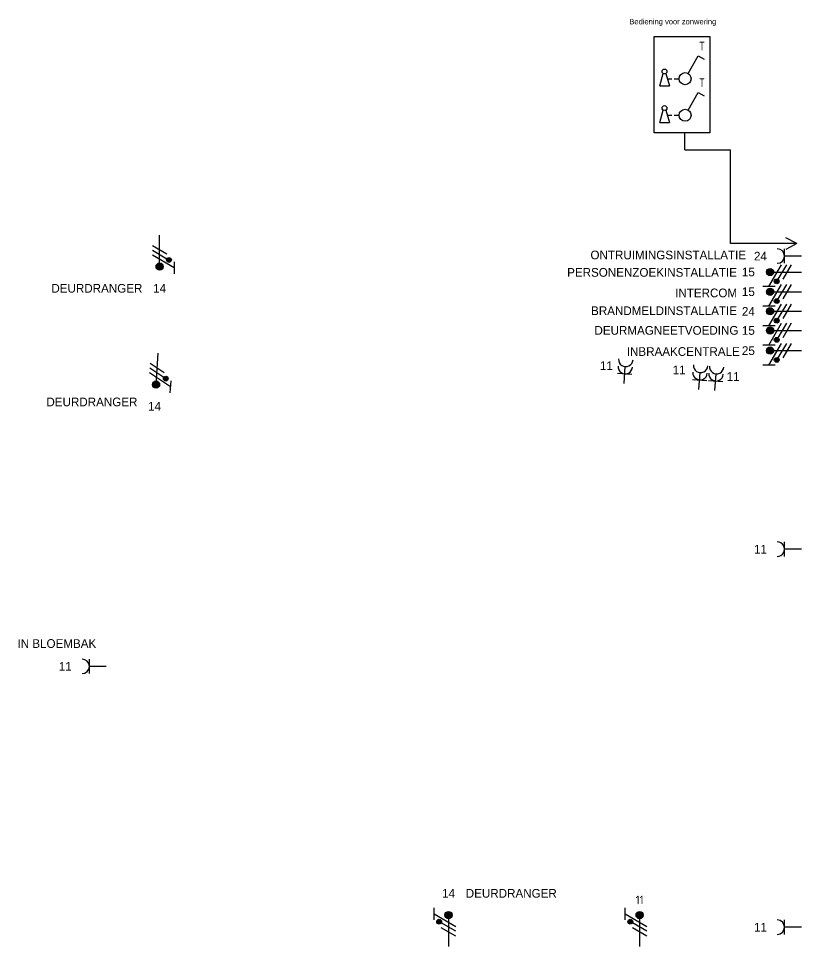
# Model space of a CAD drawing. Header units: millimetres. Extents: x -3262 to 234675, y 0 to 85156.
# Drawn here: x 73605 to 89823, y 58639 to 77858 of the extents above; entities that cross this region are included whole.
import ezdxf
from ezdxf.enums import TextEntityAlignment as Align

# ---------------------------------------------------------------- set-up
doc = ezdxf.new("R2010")
doc.units = ezdxf.units.MM
doc.header["$LTSCALE"] = 100
doc.layers.get('0').update_dxf_attribs({"linetype": 'CONTINUOUS'})
doc.layers.add('EL6222--', color=3, linetype='CONTINUOUS')
doc.layers.add('EL6223--', color=3, linetype='CONTINUOUS')
doc.styles.add('buro-018', font='BUROFONT.shx', dxfattribs={"height": 180})
doc.styles.add('STABICAD-018', font='ISOCP.SHX', dxfattribs={"height": 180})

# ---------------------------------------------------------------- blocks, each defined once
blk = doc.blocks.new('E00078')
at = {"color": 0, "linetype": 'Continuous'}
for p, q in [((-3, 6.48), (-3, 8.98)), ((-3, 7.73), (1.5, 5.13)), ((1.5, 4.13), (-1.5, 5.87)), ((0, 7.5), (0, 1)), ((1.5, 3.13), (-1.5, 4.87))]:
    blk.add_line(p, q, dxfattribs=at)
at = {"color": 0, "const_width": 0.75}
blk.add_lwpolyline([(-0.38, 7.5, 1), (0.38, 7.5, 1)], format="xyb", close=True, dxfattribs=at)
at = {"color": 0, "linetype": 'Continuous', "const_width": 0.5}
blk.add_lwpolyline([(-2.18, 6.12, 1), (-1.68, 6.12, 1)], format="xyb", close=True, dxfattribs=at)
at = {"color": 0, "linetype": 'Continuous'}
for centre, radius in [((0, 7.5), 0.75), ((-1.93, 6.12), 0.5)]:
    blk.add_circle(centre, radius, dxfattribs=at)
at = {"color": 0, "linetype": 'Continuous', "style": 'buro-018'}
for tag, p in [('PANEL', (0, 14)), ('CIRCUIT', (0, 11)), ('SUBCIRCUIT', (4.5, 11))]:
    blk.add_attdef(tag, text='', height=1.8, dxfattribs=at).set_placement(p, align=Align.MIDDLE)
at = {"color": 0, "linetype": 'Continuous', "style": 'buro-018', "flags": 1}
for tag, p in [('POWERCODE', (13, 11)), ('ARTICLECODE', (0, 0))]:
    blk.add_attdef(tag, text='', height=1.8, dxfattribs=at).set_placement(p, align=Align.MIDDLE)
blk = doc.blocks.new('111304A')
at = {"color": 0, "linetype": 'Continuous'}
for p, q in [((0, 1), (0, 4.5)), ((-1.5, 3), (1.5, 3))]:
    blk.add_line(p, q, dxfattribs=at)
for centre in [(0, 6), (0, 4.5)]:
    blk.add_arc(centre, 1.5, 180, 0, dxfattribs=at)
at = {"color": 0, "linetype": 'Continuous', "style": 'buro-018'}
for tag, p in [('PANEL', (0, 11.5)), ('CIRCUIT', (0, 8.5)), ('SUBCIRCUIT', (4.5, 8.5))]:
    blk.add_attdef(tag, text='', height=1.8, dxfattribs=at).set_placement(p, align=Align.MIDDLE)
at = {"color": 0, "linetype": 'Continuous', "style": 'buro-018', "flags": 1}
for tag, p in [('POWERCODE', (13, 8.5)), ('ARTICLECODE', (0, 0))]:
    blk.add_attdef(tag, text='', height=1.8, dxfattribs=at).set_placement(p, align=Align.MIDDLE)
blk = doc.blocks.new('111304')
at = {"color": 0, "linetype": 'Continuous'}
for p, q in [((-1.5, 4.5), (1.5, 4.5)), ((0, 1), (0, 4.5))]:
    blk.add_line(p, q, dxfattribs=at)
blk.add_arc((0, 6), 1.5, 180, 0, dxfattribs=at)
at = {"color": 0, "linetype": 'Continuous', "style": 'buro-018'}
for tag, p in [('PANEL', (0, 11.5)), ('CIRCUIT', (0, 8.5)), ('SUBCIRCUIT', (4.5, 8.5))]:
    blk.add_attdef(tag, text='', height=1.8, dxfattribs=at).set_placement(p, align=Align.MIDDLE)
at = {"color": 0, "linetype": 'Continuous', "style": 'buro-018', "flags": 1}
for tag, p in [('POWERCODE', (13, 8.5)), ('ARTICLECODE', (0, 0))]:
    blk.add_attdef(tag, text='', height=1.8, dxfattribs=at).set_placement(p, align=Align.MIDDLE)
blk = doc.blocks.new('1114A6')
at = {"color": 0, "linetype": 'Continuous'}
for p, q in [((-5.25, 0.75), (-4.51, 3.33)), ((-3.99, 3.33), (-3.25, 0.75)), ((-3.68, 2.25), (-2.75, 2.25)), ((-2.25, 2.25), (-1.25, 2.25)), ((-5.25, 0.75), (-3.25, 0.75))]:
    blk.add_line(p, q, dxfattribs=at)
blk.add_circle((-4.25, 3.75), 0.5, dxfattribs=at)
blk = doc.blocks.new('*U92')
at = {"color": 0, "linetype": 'Continuous'}
for p, q in [((0.62, 3.33), (2.74, 7)), ((2.74, 7), (3.95, 6.3))]:
    blk.add_line(p, q, dxfattribs=at)
blk.add_circle((0, 2.25), 1.25, dxfattribs=at)
blk.add_blockref('1114A6', (0, 0), dxfattribs=at)
at = {"color": 0, "linetype": 'Continuous', "style": 'STABICAD-018'}
for tag, p in [('SWITCHCODE', (3.36, 9)), ('ARTICLECODE', (0, 0))]:
    blk.add_attdef(tag, text='', height=1.8, dxfattribs=at).set_placement(p, align=Align.MIDDLE)

msp = doc.modelspace()

# ---------------------------------------------------------------- linework, layer by layer
at = {"layer": 'EL6223--'}
for p, q in [((87404, 75138, 2730), (88354, 75138, 2730)), ((89728, 73196, 2730), (89501, 73315, 2730)), ((89728, 73196, 2730), (88354, 73196, 2730)), ((89728, 73196, 2730), (89501, 73077, 2730))]:
    msp.add_line(p, q, dxfattribs=at)
at = {"layer": 'EL6223--', "elevation": 2730}
msp.add_lwpolyline([(87924, 75492), (86774, 75492), (86774, 77483), (87924, 77483)], close=True, dxfattribs=at)
for points in [[(87404, 75138), (87404, 75488)], [(88354, 73196), (88354, 75138)]]:
    msp.add_lwpolyline(points, dxfattribs=at)

# ---------------------------------------------------------------- block references
at = {"layer": 'EL6222--', "linetype": 'Continuous'}
ref = msp.add_blockref('E00078', (76528, 73470), dxfattribs=dict(at, xscale=100, yscale=100, zscale=100, rotation=180))
ref.add_attrib('CIRCUIT', '14', dxfattribs={"layer": '0', "color": 1, "linetype": 'ByBlock', "height": 180, "style": 'buro-018'}).set_placement((76528, 72270), align=Align.MIDDLE)
ref.add_attrib('POWERCODE', 'DEURDRANGER', dxfattribs={"layer": '0', "color": 1, "linetype": 'ByBlock', "height": 180, "style": 'buro-018'}).set_placement((75228, 72270), align=Align.MIDDLE)
ref = msp.add_blockref('111304', (89923, 72938), dxfattribs=dict(at, xscale=100, yscale=100, zscale=100, rotation=90.00000000000001))
ref.add_attrib('CIRCUIT', '24', dxfattribs={"layer": '0', "color": 1, "linetype": 'ByBlock', "height": 180, "style": 'buro-018'}).set_placement((88973, 72938), align=Align.MIDDLE)
ref.add_attrib('POWERCODE', 'ONTRUIMINGSINSTALLATIE', dxfattribs={"layer": '0', "color": 1, "linetype": 'ByBlock', "height": 180, "style": 'buro-018'}).set_placement((87064, 72961), align=Align.MIDDLE)
ref = msp.add_blockref('E00078', (89923, 72608), dxfattribs=dict(at, xscale=100, yscale=100, zscale=100, rotation=90.00000000000001))
ref.add_attrib('CIRCUIT', '15', dxfattribs={"layer": '0', "color": 1, "linetype": 'ByBlock', "height": 180, "style": 'buro-018'}).set_placement((88723, 72608), align=Align.MIDDLE)
ref.add_attrib('POWERCODE', 'PERSONENZOEKINSTALLATIE', dxfattribs={"layer": '0', "color": 1, "linetype": 'ByBlock', "height": 180, "style": 'buro-018'}).set_placement((86728, 72600), align=Align.MIDDLE)
ref = msp.add_blockref('E00078', (89923, 72199), dxfattribs=dict(at, xscale=100, yscale=100, zscale=100, rotation=90.00000000000001))
ref.add_attrib('CIRCUIT', '15', dxfattribs={"layer": '0', "color": 1, "linetype": 'ByBlock', "height": 180, "style": 'buro-018'}).set_placement((88723, 72199), align=Align.MIDDLE)
ref.add_attrib('POWERCODE', 'INTERCOM', dxfattribs={"layer": '0', "color": 1, "linetype": 'ByBlock', "height": 180, "style": 'buro-018'}).set_placement((87848, 72175), align=Align.MIDDLE)
ref = msp.add_blockref('E00078', (89923, 71794), dxfattribs=dict(at, xscale=100, yscale=100, zscale=100, rotation=90.00000000000001))
ref.add_attrib('CIRCUIT', '24', dxfattribs={"layer": '0', "color": 1, "linetype": 'ByBlock', "height": 180, "style": 'buro-018'}).set_placement((88723, 71794), align=Align.MIDDLE)
ref.add_attrib('POWERCODE', 'BRANDMELDINSTALLATIE', dxfattribs={"layer": '0', "color": 1, "linetype": 'ByBlock', "height": 180, "style": 'buro-018'}).set_placement((86976, 71806), align=Align.MIDDLE)
ref = msp.add_blockref('E00078', (89923, 71396), dxfattribs=dict(at, xscale=100, yscale=100, zscale=100, rotation=90.00000000000001))
ref.add_attrib('CIRCUIT', '15', dxfattribs={"layer": '0', "color": 1, "linetype": 'ByBlock', "height": 180, "style": 'buro-018'}).set_placement((88723, 71396), align=Align.MIDDLE)
ref.add_attrib('POWERCODE', 'DEURMAGNEETVOEDING', dxfattribs={"layer": '0', "color": 1, "linetype": 'ByBlock', "height": 180, "style": 'buro-018'}).set_placement((87026, 71399), align=Align.MIDDLE)
ref = msp.add_blockref('E00078', (89923, 70980), dxfattribs=dict(at, xscale=100, yscale=100, zscale=100, rotation=90.00000000000001))
ref.add_attrib('CIRCUIT', '25', dxfattribs={"layer": '0', "color": 1, "linetype": 'ByBlock', "height": 180, "style": 'buro-018'}).set_placement((88723, 70980), align=Align.MIDDLE)
ref.add_attrib('POWERCODE', 'INBRAAKCENTRALE', dxfattribs={"layer": '0', "color": 1, "linetype": 'ByBlock', "height": 180, "style": 'buro-018'}).set_placement((87375, 70961), align=Align.MIDDLE)
ref = msp.add_blockref('E00078', (76505, 71024), dxfattribs=dict(at, xscale=100, yscale=100, zscale=100, rotation=176.0000273130655))
ref.add_attrib('CIRCUIT', '14', dxfattribs={"layer": '0', "color": 1, "linetype": 'ByBlock', "height": 180, "style": 'buro-018'}).set_placement((76422, 69827), align=Align.MIDDLE)
ref.add_attrib('POWERCODE', 'DEURDRANGER', dxfattribs={"layer": '0', "color": 1, "linetype": 'ByBlock', "height": 180, "style": 'buro-018'}).set_placement((75125, 69917), align=Align.MIDDLE)
ref = msp.add_blockref('111304A', (86142, 70200), dxfattribs=dict(at, xscale=100, yscale=100, zscale=100, rotation=355.9999548351474))
ref.add_attrib('CIRCUIT', '11', dxfattribs={"layer": '0', "color": 1, "linetype": 'ByBlock', "height": 180, "style": 'buro-018'}).set_placement((85782, 70667), align=Align.MIDDLE)
ref = msp.add_blockref('111304A', (87692, 70075), dxfattribs=dict(at, xscale=100, yscale=100, zscale=100, rotation=356.0000273130653))
ref.add_attrib('CIRCUIT', '11', dxfattribs={"layer": '0', "color": 1, "linetype": 'ByBlock', "height": 180, "style": 'buro-018'}).set_placement((87288, 70580), align=Align.MIDDLE)
ref = msp.add_blockref('111304A', (88023, 70051), dxfattribs=dict(at, xscale=100, yscale=100, zscale=100, rotation=356.0000273130653))
ref.add_attrib('CIRCUIT', '11', dxfattribs={"layer": '0', "color": 1, "linetype": 'ByBlock', "height": 180, "style": 'buro-018'}).set_placement((88407, 70444), align=Align.MIDDLE)
ref = msp.add_blockref('111304', (89923, 66867), dxfattribs=dict(at, xscale=100, yscale=100, zscale=100, rotation=90.00008337630442))
ref.add_attrib('CIRCUIT', '11', dxfattribs={"layer": '0', "color": 1, "linetype": 'ByBlock', "height": 180, "style": 'buro-018'}).set_placement((88973, 66867), align=Align.MIDDLE)
ref = msp.add_blockref('111304', (75523, 64439), dxfattribs=dict(at, xscale=100, yscale=100, zscale=100, rotation=90.00000000000001))
ref.add_attrib('CIRCUIT', '11', dxfattribs={"layer": '0', "color": 1, "linetype": 'ByBlock', "height": 180, "style": 'buro-018'}).set_placement((74573, 64439), align=Align.MIDDLE)
ref = msp.add_blockref('E00078', (82512, 58539), dxfattribs=dict(at, xscale=100, yscale=100, zscale=100, rotation=359.9999166225447))
ref.add_attrib('CIRCUIT', '14', dxfattribs={"layer": '0', "color": 1, "linetype": 'ByBlock', "height": 180, "style": 'buro-018'}).set_placement((82512, 59739), align=Align.MIDDLE)
ref.add_attrib('POWERCODE', 'DEURDRANGER', dxfattribs={"layer": '0', "color": 1, "linetype": 'ByBlock', "height": 180, "style": 'buro-018'}).set_placement((83812, 59739), align=Align.MIDDLE)
ref = msp.add_blockref('E00078', (86471, 58539), dxfattribs=dict(at, xscale=100, yscale=100))
ref.add_attrib('CIRCUIT', '11', dxfattribs={"layer": '0', "color": 1, "linetype": 'ByBlock', "height": 180, "style": 'STABICAD-018'}).set_placement((86471, 59603), align=Align.MIDDLE)
ref = msp.add_blockref('111304', (89923, 59038), dxfattribs=dict(at, xscale=100, yscale=100, zscale=100, rotation=89.99995831184779))
ref.add_attrib('CIRCUIT', '11', dxfattribs={"layer": '0', "color": 1, "linetype": 'ByBlock', "height": 180, "style": 'buro-018'}).set_placement((88973, 59038), align=Align.MIDDLE)
at = {"layer": 'EL6223--', "linetype": 'Continuous'}
ref = msp.add_blockref('*U92', (87412, 76387, 2730), dxfattribs=dict(at, xscale=100, yscale=100, zscale=100))
ref.add_attrib('SWITCHCODE', 'T', dxfattribs={"layer": '0', "color": 1, "linetype": 'Continuous', "height": 180, "style": 'STABICAD-018'}).set_placement((87762, 77287, 2730), align=Align.MIDDLE)
ref = msp.add_blockref('*U92', (87412, 75629, 2730), dxfattribs=dict(at, xscale=100, yscale=100, zscale=100))
ref.add_attrib('SWITCHCODE', 'T', dxfattribs={"layer": '0', "color": 1, "linetype": 'Continuous', "height": 180, "style": 'STABICAD-018'}).set_placement((87762, 76529, 2730), align=Align.MIDDLE)

# ---------------------------------------------------------------- texts
at = {"layer": 'EL6222--', "style": 'buro-018'}
msp.add_text('IN BLOEMBAK', height=180, dxfattribs=at).set_placement((73583, 64823))
at = {"layer": 'EL6223--', "style": 'buro-018'}
msp.add_text('Bediening voor zonwering', height=113.37, dxfattribs=at).set_placement((86257, 77738, 2730))

doc.saveas('drawing.dxf')
